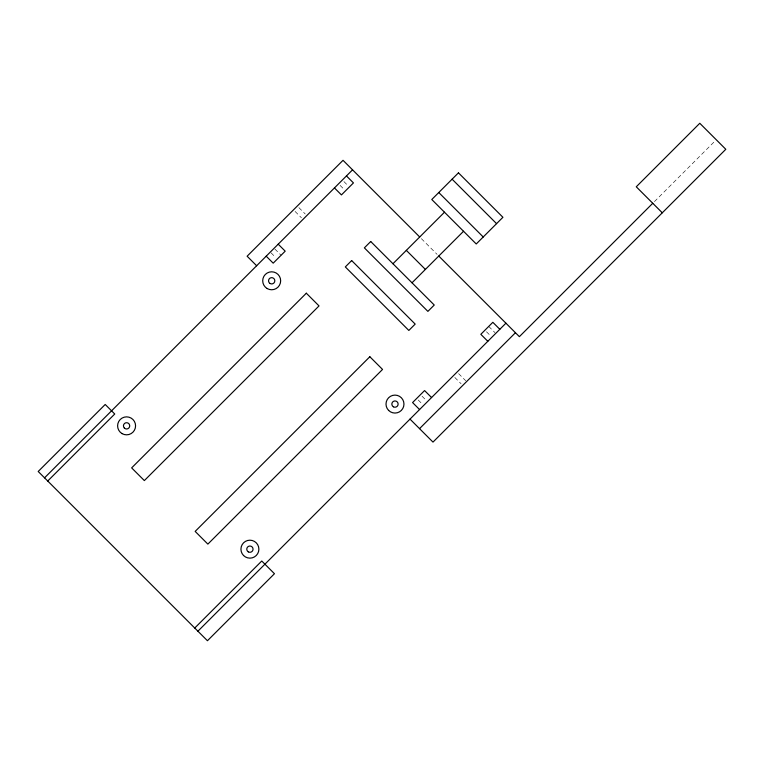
<?xml version="1.0" encoding="UTF-8"?>
<svg xmlns="http://www.w3.org/2000/svg" width="764" height="764" viewBox="0 0 764 764"><rect width="100%" height="100%" fill="white"/><g stroke="black" fill="none" stroke-linecap="round" stroke-linejoin="round"><path stroke-width="0.57" stroke-dasharray="3.82 2.86" d="M654.423 201.61L714.598 141.426M421.365 238.645L437.113 254.383M343.915 181.574L347.792 185.461M488.74 326.4L494.948 332.617M340.104 185.385L343.981 189.271M486.487 331.767L491.137 336.427M298.886 207.627L305.237 213.977M458.62 373.644L465.687 380.711M295.076 211.437L301.427 217.788M454.809 377.454L461.093 383.738M274.887 249.054L281.095 255.262M422.043 396.21L425.92 400.088M271.077 252.865L275.737 257.525M418.233 400.021L422.11 403.898"/><path stroke-width="1.15" d="M44.551 477.834L352.557 169.828M47.731 481.014L114.743 414.002L105.212 404.471L38.2 471.483L207.445 640.729L274.457 573.716L261.756 561.015L194.744 628.027M392.954 263.742L444.486 212.211M412.016 282.795L463.538 231.272M197.914 631.198L505.921 323.201M419.541 428.642L515.452 332.722M652.752 203.281L519.377 336.657L438.765 256.045M662.283 212.803L636.269 186.788L699.786 123.271L725.8 149.286L432.997 442.098L410.01 419.111M452.107 179.187L496.571 223.651M438.765 192.518L483.23 236.983M419.713 236.983L343.026 160.306L247.116 256.217L256.647 265.748M346.455 175.93L353.445 182.911L341.441 194.915L334.451 187.934M499.828 329.294L492.837 322.303L480.833 334.317L487.824 341.298M406.333 250.363L425.386 269.415M278.211 244.174L285.192 251.165L273.187 263.169L266.206 256.188M431.574 397.547L424.583 390.557L412.579 402.561L419.57 409.552M306.326 293.204L131.647 467.883L144.348 480.585L319.027 305.915L306.326 293.204M351.669 260.562L345.318 266.923L408.836 330.44L415.186 324.089L351.669 260.562M370.721 241.51L364.371 247.861L427.888 311.378L434.248 305.027L370.721 241.51M458.457 172.836L431.784 199.509L476.239 243.974L502.922 217.291L458.457 172.836M369.843 356.731L195.164 531.4L207.865 544.111L382.544 369.432L369.843 356.731M122.097 433.627A8.987 8.987 0 0 0 135.572 425.844A8.987 8.987 0 0 0 122.097 418.061A8.987 8.987 0 0 0 122.097 433.627M124.36 428.069A3.142 3.142 0 0 0 129.622 426.656A3.142 3.142 0 0 0 125.773 422.807A3.142 3.142 0 0 0 124.36 428.069M248.338 551.885A3.142 3.142 0 0 0 253.056 549.163A3.142 3.142 0 0 0 248.338 546.441A3.142 3.142 0 0 0 248.338 551.885M243.554 555.514A8.987 8.987 0 0 0 258.585 551.493A8.987 8.987 0 0 0 247.584 540.492A8.987 8.987 0 0 0 243.554 555.514M388.637 410.44A8.987 8.987 0 0 0 403.659 406.41A8.987 8.987 0 0 0 392.658 395.408A8.987 8.987 0 0 0 388.637 410.44M393.412 406.811A3.142 3.142 0 0 0 398.13 404.089A3.142 3.142 0 0 0 393.412 401.367A3.142 3.142 0 0 0 393.412 406.811M267.19 288.563A8.987 8.987 0 0 0 280.665 280.789A8.987 8.987 0 0 0 267.19 273.006A8.987 8.987 0 0 0 267.19 288.563M270.112 283.511A3.142 3.142 0 0 0 274.83 280.789A3.142 3.142 0 0 0 270.112 278.067A3.142 3.142 0 0 0 270.112 283.511"/></g></svg>
